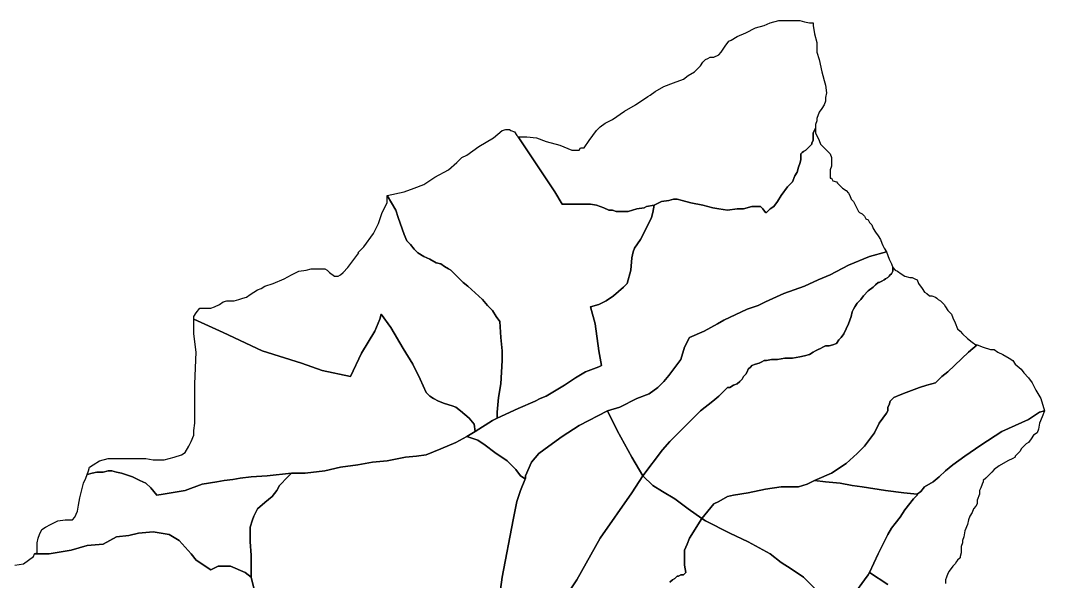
# Model space of a CAD drawing. Extents: x 20 to 266, y 22 to 174.
# Drawn here: x 184.5 to 255.3, y 135.7 to 174.5 of the extents above; entities that cross this region are included whole.
import ezdxf

# ---------------------------------------------------------------- set-up
doc = ezdxf.new("R2010")
doc.units = 0
doc.layers.add('KAREMO', color=7, linetype='CONTINUOUS')

msp = doc.modelspace()

# ---------------------------------------------------------------- linework, layer by layer
at = {"layer": 'KAREMO', "color": 2}
for points in [[(239.446812, 167.042627), (239.277476, 166.703929), (239.277476, 166.534578), (239.277476, 166.449904), (239.277476, 166.365227), (239.277476, 166.195879), (239.192805, 166.026529), (239.192805, 165.941855), (239.023465, 165.772504), (238.854125, 165.603156), (238.769454, 165.518479), (238.600114, 165.433805), (238.515444, 165.349132), (238.430774, 165.264454), (238.430774, 165.179781), (238.430774, 164.841082), (238.346103, 164.587058), (238.261433, 164.333033), (238.176763, 163.994334), (238.007423, 163.74031), (237.838082, 163.316934), (237.499405, 162.978236), (237.076054, 162.385513), (236.822044, 161.962137), (236.568033, 161.623438), (236.314022, 161.454088), (236.060012, 161.200063), (235.975342, 161.200063), (235.806005, 161.454088), (235.636664, 161.623438), (235.467324, 161.623438), (235.297984, 161.623438), (235.043973, 161.623438), (234.451282, 161.454088), (234.027934, 161.454088), (233.350573, 161.369414), (232.757881, 161.454088), (232.334534, 161.538765), (231.657172, 161.708112), (230.810474, 161.877463), (230.217782, 162.046814), (229.879102, 162.131488), (229.625091, 162.131488), (229.28641, 162.046814), (228.778393, 161.962137), (228.270372, 161.708112), (227.76235, 161.623438), (227.59301, 161.538765), (227.084992, 161.454088), (226.492301, 161.28474), (225.98428, 161.28474), (225.645603, 161.28474), (225.391592, 161.369414), (225.137581, 161.369414), (224.798901, 161.538765), (224.290879, 161.708112), (223.867532, 161.792789), (223.528851, 161.792789), (223.19017, 161.792789), (222.85149, 161.792789), (222.597479, 161.792789), (222.258802, 161.792789), (221.920121, 161.792789), (221.4121, 162.639537), (220.396061, 164.163682), (218.872001, 166.449904), (219.210678, 166.449904), (219.464689, 166.449904), (220.14205, 166.365227), (220.819409, 166.111206), (221.750781, 165.857181), (222.597479, 165.518479), (222.93616, 165.518479), (223.1055, 165.518479), (223.19017, 165.68783), (223.444181, 165.68783), (223.782862, 166.195879), (224.290879, 166.873276), (224.54489, 167.127301), (224.883571, 167.381326), (225.391592, 167.63535), (226.23829, 168.228073), (227.000322, 168.651449), (227.847021, 169.244172), (228.016361, 169.328846), (228.355042, 169.582871), (228.947733, 169.921573), (229.625091, 170.175597), (230.302453, 170.429619), (230.641133, 170.683643), (231.064481, 170.937668), (231.487832, 171.361044), (231.657172, 171.615068), (231.826513, 171.784416), (231.995853, 171.869093), (232.165193, 171.953767), (232.419204, 171.953767), (232.757881, 172.123118), (232.927222, 172.292465), (233.181232, 172.715841), (233.435243, 173.054539), (233.604583, 173.139213), (234.027934, 173.393238), (234.620622, 173.647262), (235.297984, 173.985964), (235.890675, 174.155312), (236.314022, 174.324663), (236.906714, 174.49401), (237.160724, 174.49401), (237.584075, 174.49401), (237.922753, 174.49401), (238.346103, 174.49401), (238.684784, 174.409336), (239.023465, 174.324663), (239.277476, 174.324663), (239.277476, 174.155312), (239.362146, 173.562589), (239.531483, 172.969865), (239.531483, 172.292465), (239.700823, 171.784416), (239.870163, 170.937668), (239.954834, 170.683643), (240.039504, 170.344945), (240.124174, 170.006246), (240.208844, 169.498197), (240.124174, 169.159499), (240.124174, 168.905474), (240.039504, 168.651449), (239.870163, 168.397424), (239.700823, 168.1434), (239.531483, 167.720024), (239.531483, 167.550677), (239.446812, 167.296652), (239.446812, 167.042627)], [(218.872001, 166.449904), (220.396061, 164.163682), (221.4121, 162.639537), (221.920121, 161.792789), (222.258802, 161.792789), (222.597479, 161.792789), (222.85149, 161.792789), (223.19017, 161.792789), (223.528851, 161.792789), (223.867532, 161.792789), (224.290879, 161.708112), (224.798901, 161.538765), (225.137581, 161.369414), (225.391592, 161.369414), (225.645603, 161.28474), (225.98428, 161.28474), (226.492301, 161.28474), (227.084992, 161.454088), (227.59301, 161.538765), (227.76235, 161.623438), (228.270371, 161.708112), (228.185701, 161.200063), (228.101031, 160.861364), (227.67768, 160.014617), (227.339003, 159.33722), (226.915652, 158.744493), (226.830982, 158.490468), (226.746312, 158.067096), (226.661641, 157.220348), (226.407631, 156.288923), (226.15362, 156.034899), (225.476262, 155.442176), (224.968241, 155.103477), (224.46022, 154.849453), (223.867532, 154.680102), (224.206209, 153.494655), (224.46022, 151.631809), (224.62956, 150.61571), (224.46022, 150.531036), (223.528851, 150.192338), (222.85149, 149.768962), (222.089461, 149.260913), (220.819408, 148.498842), (220.396061, 148.329491), (220.05738, 148.16014), (218.872001, 147.652094), (217.432608, 146.974694), (217.432608, 147.39807), (217.517278, 148.414165), (217.686618, 149.34559), (217.771289, 150.954412), (217.771289, 151.631809), (217.686618, 152.563234), (217.601948, 153.664006), (217.347938, 154.002705), (217.093931, 154.426077), (216.75525, 154.764779), (216.416569, 155.188151), (215.40053, 156.119576), (215.061849, 156.373601), (214.638498, 156.796973), (214.384488, 157.050998), (214.215147, 157.220348), (214.045807, 157.305022), (213.7918, 157.474373), (213.537789, 157.643721), (213.199109, 157.728398), (212.775758, 157.982423), (212.352407, 158.15177), (211.929059, 158.405795), (211.675049, 158.659819), (211.421038, 158.998518), (211.167028, 159.252543), (210.997687, 159.675918), (210.574336, 160.861364), (210.404999, 161.369414), (209.812308, 162.385513), (210.997687, 162.639537), (211.675049, 162.893562), (212.352407, 163.147587), (213.114438, 163.655633), (214.045807, 164.163682), (214.638498, 164.671731), (214.977179, 165.01043), (215.31586, 165.179781), (216.162558, 165.772504), (217.178601, 166.365227), (217.771289, 166.873276), (218.025299, 166.957954), (218.27931, 166.957954), (218.36398, 166.873276), (218.617991, 166.788603), (218.787331, 166.534578), (218.872001, 166.449904)], [(244.357677, 158.490468), (243.172294, 158.15177), (241.732904, 157.559047), (240.462855, 156.88165), (239.616153, 156.542948), (238.684784, 156.119576), (237.245394, 155.611527), (235.975342, 155.018803), (235.467324, 154.764779), (234.705292, 154.510754), (233.096562, 153.74868), (232.673211, 153.494655), (231.741842, 152.986606), (230.725804, 152.563234), (230.387123, 151.885833), (230.133112, 151.039086), (229.28641, 149.938313), (228.947733, 149.514937), (228.524382, 149.091565), (227.931691, 148.66819), (227.084992, 148.329491), (225.89961, 147.736768), (225.052911, 147.482743), (223.1055, 146.466645), (221.920121, 145.704571), (220.988749, 145.027174), (220.311391, 144.519124), (219.80337, 143.926401), (219.380019, 142.994976), (219.380019, 142.825629), (219.295349, 142.825629), (219.041338, 142.994976), (218.702661, 143.418352), (218.109969, 144.011075), (217.263267, 144.603798), (216.585909, 145.111847), (216.077888, 145.450546), (215.31586, 145.704571), (215.908548, 146.043273), (217.093931, 146.805343), (217.432608, 146.974694), (218.872001, 147.652094), (220.05738, 148.16014), (220.396061, 148.329491), (220.819409, 148.498842), (222.089461, 149.260913), (222.85149, 149.768962), (223.528851, 150.192338), (224.46022, 150.531036), (224.62956, 150.61571), (224.46022, 151.631809), (224.206209, 153.494655), (223.867532, 154.680102), (224.46022, 154.849453), (224.968241, 155.103477), (225.476262, 155.442176), (226.15362, 156.034899), (226.407631, 156.288923), (226.661641, 157.220348), (226.746312, 158.067096), (226.830982, 158.490468), (226.915652, 158.744493), (227.339003, 159.33722), (227.67768, 160.014617), (228.101031, 160.861364), (228.185701, 161.200063), (228.270372, 161.708112), (228.778393, 161.962137), (229.28641, 162.046814), (229.625091, 162.131488), (229.879102, 162.131488), (230.217782, 162.046814), (230.810474, 161.877463), (231.657172, 161.708112), (232.334534, 161.538765), (232.757881, 161.454088), (233.350573, 161.369414), (234.027934, 161.454088), (234.451282, 161.454088), (235.043973, 161.623438), (235.297984, 161.623438), (235.467324, 161.623438), (235.636664, 161.623438), (235.806005, 161.454088), (235.975342, 161.200063), (236.060012, 161.200063), (236.314022, 161.454088), (236.568033, 161.623438), (236.822043, 161.962137), (237.076054, 162.385513), (237.499405, 162.978236), (237.838082, 163.316934), (238.007423, 163.74031), (238.176763, 163.994334), (238.261433, 164.333033), (238.346103, 164.587058), (238.430774, 164.841082), (238.430774, 165.179781), (238.430774, 165.264454), (238.515444, 165.349132), (238.600114, 165.433805), (238.769454, 165.518479), (238.854125, 165.603156), (239.023465, 165.772504), (239.192805, 165.941855), (239.192805, 166.026529), (239.277476, 166.195879), (239.277476, 166.365227), (239.277476, 166.449904), (239.277476, 166.534578), (239.277476, 166.703929), (239.446812, 167.042627), (239.446812, 166.703929), (239.531483, 166.534578), (239.700823, 166.195879), (239.785493, 165.941855), (239.954834, 165.772504), (240.293514, 165.433805), (240.462855, 165.264454), (240.547525, 165.01043), (240.547525, 164.925756), (240.547525, 164.587058), (240.547525, 164.417707), (240.462855, 164.163682), (240.462855, 163.909657), (240.462855, 163.74031), (240.462855, 163.570959), (240.547525, 163.570959), (240.632195, 163.401611), (240.886206, 163.316934), (240.970876, 163.23226), (241.140213, 163.062909), (241.309553, 162.893562), (241.563564, 162.724211), (241.732904, 162.55486), (241.817574, 162.385513), (241.902245, 162.131488), (242.071585, 161.962137), (242.156255, 161.792789), (242.410266, 161.28474), (242.494936, 161.200063), (242.664276, 161.115389), (242.833613, 160.946042), (242.918283, 160.776691), (243.087624, 160.692017), (243.172294, 160.522666), (243.341634, 160.353315), (243.426305, 160.09929), (243.595645, 159.845266), (243.764985, 159.591244), (243.934326, 159.33722), (244.018996, 159.083195), (244.103666, 158.913844), (244.188336, 158.744493), (244.357677, 158.490468)], [(217.432608, 146.974694), (217.093931, 146.805343), (215.908548, 146.043273), (215.823878, 146.551318), (215.4852, 146.974694), (214.892509, 147.482743), (214.553828, 147.736768), (214.299818, 147.821442), (213.7918, 147.990793), (213.368449, 148.16014), (213.029768, 148.329491), (212.775758, 148.498842), (212.521747, 148.752867), (212.0984, 149.684288), (211.590378, 150.700387), (210.913017, 151.80116), (210.066319, 153.240631), (209.388957, 154.172056), (209.304287, 153.833354), (208.965606, 152.986606), (208.034237, 151.462461), (207.272206, 149.853639), (205.324795, 150.277012), (203.885405, 150.785061), (201.175966, 151.631809), (198.466527, 152.901932), (196.434445, 153.833354), (196.434445, 154.002705), (196.603786, 154.256729), (196.857793, 154.595428), (197.281144, 154.595428), (197.619825, 154.595428), (197.873835, 154.680102), (198.212516, 154.849453), (198.466527, 155.018804), (198.720534, 155.103477), (198.974544, 155.103477), (199.228555, 155.103477), (199.567236, 155.188151), (199.821246, 155.272828), (200.075257, 155.357502), (200.329264, 155.526853), (200.837285, 155.865551), (201.091296, 155.950225), (201.345306, 156.119576), (201.937994, 156.288923), (202.700026, 156.627625), (203.208047, 156.88165), (203.716064, 157.135671), (204.224086, 157.220349), (204.562766, 157.305022), (204.816777, 157.305022), (205.070788, 157.305022), (205.324795, 157.305022), (205.494135, 157.305022), (205.663475, 157.220349), (205.832816, 157.050998), (206.171497, 156.796973), (206.340837, 156.796973), (206.425507, 156.796973), (206.594848, 156.88165), (206.764188, 157.050998), (207.102865, 157.389696), (207.864897, 158.405795), (207.780227, 158.405795), (208.203578, 158.82917), (208.880936, 159.760592), (209.219617, 160.437992), (209.473627, 161.200063), (209.812308, 161.877463), (209.812308, 162.385513), (210.404999, 161.369414), (210.574336, 160.861364), (210.997687, 159.675918), (211.167027, 159.252543), (211.421038, 158.998518), (211.675049, 158.659819), (211.929059, 158.405795), (212.352407, 158.15177), (212.775758, 157.982423), (213.199109, 157.728398), (213.537789, 157.643721), (213.7918, 157.474373), (214.045807, 157.305022), (214.215147, 157.220348), (214.384488, 157.050998), (214.638498, 156.796973), (215.061849, 156.373601), (215.40053, 156.119576), (216.416569, 155.188151), (216.75525, 154.764779), (217.093931, 154.426077), (217.347938, 154.002705), (217.601948, 153.664006), (217.686618, 152.563234), (217.771289, 151.631809), (217.771289, 150.954412), (217.686618, 149.34559), (217.517278, 148.414165), (217.432608, 147.39807), (217.432608, 146.974694)], [(244.781024, 157.389696), (244.781024, 157.135671), (244.696354, 156.966324), (244.611684, 156.88165), (244.527014, 156.796973), (244.442347, 156.712299), (244.273007, 156.627625), (244.188336, 156.542948), (244.018996, 156.458274), (243.849656, 156.373601), (243.764985, 156.373601), (243.595645, 156.20425), (243.426305, 156.034899), (243.087624, 155.780874), (242.748947, 155.442176), (242.579606, 155.188151), (242.325596, 154.934126), (242.156255, 154.680102), (242.071585, 154.510754), (241.986915, 154.341403), (241.902245, 154.002705), (241.817574, 153.74868), (241.732904, 153.494655), (241.563564, 153.155957), (241.394223, 152.817258), (241.224883, 152.563234), (241.055546, 152.393883), (240.886206, 152.139858), (240.632195, 152.055184), (240.378185, 151.970507), (240.124174, 151.970507), (239.954834, 151.885833), (239.785493, 151.80116), (239.616153, 151.716482), (239.446812, 151.631809), (239.277476, 151.547135), (239.023465, 151.377784), (238.684784, 151.29311), (238.346103, 151.208437), (237.838082, 151.123759), (237.330065, 151.123759), (236.822044, 151.039086), (236.398693, 151.039086), (236.060012, 150.954412), (235.890675, 150.954412), (235.721335, 150.869735), (235.551994, 150.785061), (235.297984, 150.700387), (235.043973, 150.61571), (234.959303, 150.531036), (234.789962, 150.361689), (234.705292, 150.192338), (234.620622, 150.022987), (234.451282, 149.853639), (234.366611, 149.684288), (234.197275, 149.514937), (234.027934, 149.34559), (233.773924, 149.260913), (233.519913, 149.091565), (233.350573, 149.091565), (232.757881, 148.498842), (232.334534, 148.16014), (231.487832, 147.482743), (230.641133, 146.635996), (229.371081, 145.365872), (228.863063, 144.773149), (227.50834, 142.994976), (226.746312, 144.2651), (226.23829, 145.196521), (225.730273, 146.127946), (225.052911, 147.482743), (225.89961, 147.736768), (227.084992, 148.329491), (227.931691, 148.66819), (228.524382, 149.091565), (228.947733, 149.514937), (229.28641, 149.938313), (230.133112, 151.039086), (230.387123, 151.885833), (230.725804, 152.563234), (231.741842, 152.986606), (232.673211, 153.494655), (233.096562, 153.74868), (234.705292, 154.510754), (235.467324, 154.764779), (235.975342, 155.018803), (237.245394, 155.611527), (238.684784, 156.119576), (239.616153, 156.542948), (240.462855, 156.88165), (241.732904, 157.559047), (243.172294, 158.15177), (244.357677, 158.490468), (244.442347, 158.236447), (244.527014, 157.982423), (244.696354, 157.643721), (244.781024, 157.389696)], [(250.623257, 152.055184), (250.030566, 151.547135), (248.591176, 150.192338), (248.167825, 149.853639), (247.744477, 149.430264), (247.490467, 149.34559), (247.151786, 149.260913), (246.643765, 149.091565), (245.712396, 148.752867), (245.289045, 148.583516), (244.865694, 148.414165), (244.611684, 148.16014), (244.527014, 147.906116), (244.442347, 147.736768), (244.442347, 147.482743), (244.357677, 147.313392), (243.849656, 146.635996), (243.510975, 145.958595), (242.833613, 145.027174), (242.325596, 144.519124), (241.563564, 143.841724), (240.547525, 143.164327), (239.531483, 142.740951), (239.362146, 142.656278), (238.854125, 142.402253), (238.261433, 142.232906), (237.076054, 142.232906), (235.975342, 142.063555), (234.789962, 141.80953), (233.773924, 141.640179), (233.350573, 141.555505), (232.757881, 141.216807), (232.419204, 141.047456), (231.572502, 140.031357), (230.641133, 140.708757), (229.709761, 141.386154), (228.863063, 141.894204), (228.185701, 142.317579), (227.50834, 142.994976), (228.863063, 144.773149), (229.371081, 145.365872), (230.641133, 146.635996), (231.487832, 147.482743), (232.334534, 148.16014), (232.757881, 148.498842), (233.350573, 149.091565), (233.519913, 149.091565), (233.773924, 149.260913), (234.027934, 149.34559), (234.197275, 149.514937), (234.366611, 149.684288), (234.451282, 149.853639), (234.620622, 150.022987), (234.705292, 150.192338), (234.789962, 150.361689), (234.959303, 150.531036), (235.043973, 150.61571), (235.297984, 150.700387), (235.551994, 150.785061), (235.721334, 150.869735), (235.890675, 150.954412), (236.060012, 150.954412), (236.398693, 151.039086), (236.822043, 151.039086), (237.330065, 151.123759), (237.838082, 151.123759), (238.346103, 151.208437), (238.684784, 151.29311), (239.023465, 151.377784), (239.277476, 151.547135), (239.446812, 151.631809), (239.616153, 151.716482), (239.785493, 151.80116), (239.954834, 151.885833), (240.124174, 151.970507), (240.378185, 151.970507), (240.632195, 152.055184), (240.886206, 152.139858), (241.055546, 152.393883), (241.224883, 152.563234), (241.394223, 152.817259), (241.563564, 153.155957), (241.732904, 153.494655), (241.817574, 153.74868), (241.902245, 154.002705), (241.986915, 154.341403), (242.071585, 154.510754), (242.156255, 154.680102), (242.325596, 154.934126), (242.579606, 155.188151), (242.748947, 155.442176), (243.087624, 155.780874), (243.426305, 156.034899), (243.595645, 156.20425), (243.764985, 156.373601), (243.849656, 156.373601), (244.018996, 156.458274), (244.188336, 156.542948), (244.273006, 156.627625), (244.442347, 156.712299), (244.527014, 156.796973), (244.611684, 156.88165), (244.696354, 156.966324), (244.781024, 157.135671), (244.781024, 157.389696), (244.950365, 157.220349), (245.119705, 157.135671), (245.373715, 156.966324), (245.627726, 156.796973), (245.966407, 156.712299), (246.135747, 156.712299), (246.305084, 156.627625), (246.474424, 156.542948), (246.559095, 156.288923), (246.813105, 155.950225), (246.982446, 155.6962), (247.151786, 155.611527), (247.321126, 155.442176), (247.490467, 155.442176), (247.744477, 155.357502), (247.829148, 155.272828), (247.913814, 155.188151), (248.083155, 155.103477), (248.252495, 154.934126), (248.337165, 154.849453), (248.421835, 154.680102), (248.591176, 154.426077), (248.675846, 154.341403), (248.845186, 154.172056), (248.929857, 153.918031), (249.099197, 153.579329), (249.268537, 153.155957), (249.437878, 152.986606), (249.607215, 152.817259), (249.945895, 152.478557), (250.284576, 152.224532), (250.538587, 152.055184), (250.623257, 152.055184)], [(215.908548, 146.043273), (215.31586, 145.704571), (214.553828, 145.281198), (213.537789, 144.857823), (212.521747, 144.434451), (211.844389, 144.349773), (211.082357, 144.2651), (209.812308, 144.011075), (208.796266, 143.926401), (207.780227, 143.75705), (206.594848, 143.587703), (205.494135, 143.333678), (204.139415, 143.164327), (203.208047, 143.164327), (201.514646, 142.994976), (200.413934, 142.910302), (199.651906, 142.825629), (199.143885, 142.740951), (198.551193, 142.656278), (198.043176, 142.571604), (197.027133, 142.402253), (195.841754, 141.978881), (194.317694, 141.724856), (193.894343, 141.640179), (193.470992, 142.148228), (193.132315, 142.486927), (192.708964, 142.656278), (192.200943, 142.910302), (191.438915, 143.164327), (191.100234, 143.249001), (190.761553, 143.333678), (190.507542, 143.333678), (190.168862, 143.249001), (189.745514, 143.249001), (189.406833, 143.164327), (189.068153, 143.079653), (189.152823, 143.333678), (189.237493, 143.587703), (189.491504, 143.75705), (189.914855, 144.011075), (190.507542, 144.180426), (192.200943, 144.180426), (193.132315, 144.180426), (193.640333, 144.095749), (194.402364, 144.095749), (195.079726, 144.2651), (195.587743, 144.434451), (195.841754, 144.603798), (196.095765, 145.027174), (196.265105, 145.365872), (196.434445, 145.789248), (196.434445, 146.127946), (196.519116, 146.635996), (196.519116, 147.906116), (196.519116, 148.66819), (196.519116, 149.34559), (196.603786, 151.547135), (196.434445, 152.817258), (196.434445, 153.240631), (196.434445, 153.664006), (196.434445, 153.833354), (198.466527, 152.901932), (201.175966, 151.631809), (203.885405, 150.785061), (205.324795, 150.277012), (207.272206, 149.853639), (208.034237, 151.462461), (208.965606, 152.986606), (209.304287, 153.833354), (209.388957, 154.172056), (210.066318, 153.240631), (210.913017, 151.80116), (211.590378, 150.700387), (212.0984, 149.684288), (212.521747, 148.752867), (212.775758, 148.498842), (213.029768, 148.329491), (213.368449, 148.16014), (213.7918, 147.990793), (214.299818, 147.821442), (214.553828, 147.736768), (214.892509, 147.482743), (215.4852, 146.974694), (215.823878, 146.551318), (215.908548, 146.043273)], [(255.280107, 147.482743), (254.941426, 147.39807), (254.179398, 146.89002), (252.316657, 146.043273), (250.877268, 145.111847), (249.776555, 144.349773), (248.929857, 143.75705), (248.421835, 143.333678), (247.998484, 142.910302), (247.575137, 142.571604), (246.982446, 142.232906), (246.728435, 141.894204), (246.474424, 141.724856), (245.543056, 141.80953), (244.273007, 141.978881), (242.664276, 142.232906), (241.986915, 142.317579), (241.140213, 142.486927), (240.124174, 142.571604), (239.362146, 142.656278), (239.531483, 142.740952), (240.547525, 143.164327), (241.563564, 143.841724), (242.325596, 144.519124), (242.833613, 145.027174), (243.510975, 145.958595), (243.849656, 146.635996), (244.357677, 147.313392), (244.442347, 147.482743), (244.442347, 147.736768), (244.527014, 147.906116), (244.611684, 148.16014), (244.865694, 148.414165), (245.289045, 148.583516), (245.712396, 148.752867), (246.643765, 149.091565), (247.151786, 149.260913), (247.490467, 149.34559), (247.744477, 149.430264), (248.167825, 149.853639), (248.591176, 150.192338), (250.030566, 151.547135), (250.623257, 152.055184), (251.046608, 151.885833), (251.554626, 151.716482), (251.808636, 151.716482), (252.062647, 151.547135), (252.401328, 151.377784), (252.824679, 151.123759), (253.078686, 150.954412), (253.248026, 150.700387), (253.671377, 150.361689), (253.840717, 150.107664), (254.179398, 149.768962), (254.433409, 149.430264), (254.687419, 148.922214), (255.026097, 148.329491), (255.280107, 147.482743)], [(217.517278, 134.104122), (217.771289, 135.966966), (218.53332, 139.946683), (218.787331, 141.216807), (219.041338, 141.978881), (219.380019, 142.825629), (219.380019, 142.994976), (219.80337, 143.926401), (220.311391, 144.519124), (220.988749, 145.027174), (221.920121, 145.704571), (223.1055, 146.466645), (225.052911, 147.482743), (225.730273, 146.127946), (226.23829, 145.196521), (226.746312, 144.2651), (227.50834, 142.994976)], [(244.442347, 135.45892), (243.172294, 136.305667), (243.764985, 137.575787), (244.188336, 138.422539), (244.442347, 138.930585), (244.696354, 139.35396), (244.950365, 139.692659), (245.289045, 140.116034), (245.627726, 140.624084), (246.220414, 141.386154), (246.474424, 141.640179), (246.474424, 141.724856), (246.728435, 141.894204), (246.982446, 142.232906), (247.575137, 142.571604), (247.998484, 142.910302), (248.421835, 143.333678), (248.929857, 143.75705), (249.776555, 144.349773), (250.877268, 145.111847), (252.316657, 146.043273), (254.179398, 146.89002), (254.941426, 147.39807), (255.280107, 147.482743), (255.110767, 147.059368), (254.941426, 146.635996), (254.856756, 146.21262), (254.772086, 145.958595), (254.518079, 145.789248), (254.348738, 145.535223), (254.179398, 145.281198), (254.010058, 145.196521), (253.840717, 145.027174), (253.756047, 144.9425), (253.671377, 144.857823), (253.586707, 144.688475), (253.502037, 144.603798), (253.248026, 144.349773), (253.248026, 144.2651), (253.078686, 144.180426), (252.740008, 144.011075), (252.147317, 143.672377), (251.808636, 143.418352), (251.639296, 143.249001), (251.215948, 142.825629), (251.046608, 142.656278), (251.046608, 142.571604), (250.961938, 142.402253), (250.877268, 142.148228), (250.792597, 141.978881), (250.792597, 141.724856), (250.623257, 141.301481), (250.623257, 141.047456), (250.538587, 140.878108), (250.369246, 140.708757), (250.284576, 140.454733), (250.115236, 140.200708), (250.030566, 139.946683), (249.945895, 139.607985), (249.776555, 139.184609), (249.691885, 138.761237), (249.607215, 138.507212), (249.607215, 138.337861), (249.522548, 138.083837), (249.522548, 137.914489), (249.522548, 137.660465), (249.437878, 137.40644), (249.437878, 137.321763), (249.268537, 137.152415), (249.183867, 137.067742), (249.099197, 136.898391), (248.929857, 136.72904), (248.675846, 136.390341), (248.591176, 136.22099), (248.506506, 135.966966), (248.421835, 135.797618), (248.421835, 135.543593)], [(200.583274, 135.204895), (200.413934, 135.966966), (200.413934, 136.22099), (200.413934, 136.813717), (200.413934, 137.491114), (200.329264, 138.422539), (200.329264, 139.438634), (200.498604, 139.946683), (200.583274, 140.200708), (200.837285, 140.708757), (201.345306, 141.13213), (201.853327, 141.555505), (202.192005, 141.978881), (202.361345, 142.317579), (202.954036, 142.910302), (203.208047, 143.164327), (204.139415, 143.164327), (205.494135, 143.333678), (206.594848, 143.587703), (207.780227, 143.75705), (208.796266, 143.926401), (209.812308, 144.011075), (211.082357, 144.2651), (211.844389, 144.349773), (212.521747, 144.434451), (213.537789, 144.857823), (214.553828, 145.281198), (215.31586, 145.704571), (216.077888, 145.450546), (216.585909, 145.111847), (217.263267, 144.603798), (218.109969, 144.011075), (218.702661, 143.418352), (219.041338, 142.994976), (219.295349, 142.825629), (219.380019, 142.825629)], [(203.208047, 143.164327), (202.954036, 142.910302), (202.361345, 142.317579), (202.192005, 141.978881), (201.853327, 141.555505), (201.345306, 141.13213), (200.837285, 140.708757), (200.583274, 140.200708), (200.498604, 139.946683), (200.329264, 139.438634), (200.329264, 138.422539), (200.413934, 137.491114), (200.413934, 136.813717), (200.413934, 136.22099), (200.413934, 135.966966), (199.990587, 136.305667), (198.974544, 136.72904), (198.127846, 136.72904), (197.619825, 136.475015), (196.603786, 137.152415), (196.265105, 137.575787), (195.418403, 138.507212), (194.741045, 138.930585), (193.640333, 139.099936), (192.624294, 139.015262), (191.946932, 138.845911), (191.100234, 138.761237), (190.168862, 138.253188), (189.068153, 138.168514), (187.967444, 137.829812), (186.443384, 137.575787), (185.427341, 137.575787), (185.596682, 137.660465), (185.596682, 137.999163), (185.596682, 138.337861), (185.681352, 138.67656), (185.766022, 138.930585), (185.935362, 139.269287), (186.189373, 139.438634), (186.528054, 139.607985), (187.036071, 139.86201), (187.544093, 139.946683), (187.882773, 139.946683), (188.052114, 139.946683), (188.221454, 140.116034), (188.390791, 140.539406), (188.475461, 140.962782), (188.560131, 141.470832), (188.814142, 142.486927), (188.983482, 142.825629), (189.068153, 143.079653), (189.406833, 143.164327), (189.745514, 143.249001), (190.168862, 143.249001), (190.507542, 143.333678), (190.761553, 143.333678), (191.100234, 143.249001), (191.438915, 143.164327), (192.200943, 142.910302), (192.708964, 142.656278), (193.132315, 142.486927), (193.470992, 142.148228), (193.894343, 141.640179), (194.317694, 141.724856), (195.841754, 141.978881), (197.027133, 142.402253), (198.043176, 142.571604), (198.551193, 142.656278), (199.143885, 142.740951), (199.651906, 142.825629), (200.413934, 142.910302), (201.514647, 142.994976), (203.208047, 143.164327)], [(219.380019, 142.825629), (219.041338, 141.978881), (218.787331, 141.216807), (218.53332, 139.946683), (217.771289, 135.966966), (217.517278, 134.104122)], [(221.920121, 134.27347), (222.93616, 135.797618), (224.54489, 138.67656), (226.746312, 141.80953), (227.50834, 142.994976), (228.185701, 142.317579), (228.863063, 141.894204), (229.709761, 141.386154), (230.641133, 140.708757), (231.572502, 140.031357)], [(227.50834, 142.994976), (226.746312, 141.80953), (224.54489, 138.67656), (222.93616, 135.797618), (221.920121, 134.27347)], [(239.362146, 135.204895), (238.600114, 135.966966), (237.753412, 136.559692), (237.076054, 136.983064), (236.314022, 137.575787), (234.789962, 138.422539), (233.519913, 139.015262), (231.826513, 139.86201), (231.572502, 140.031357), (232.419204, 141.047456), (232.757881, 141.216807), (233.350573, 141.555505), (233.773924, 141.640179), (234.789962, 141.80953), (235.975342, 142.063555), (237.076054, 142.232906), (238.261433, 142.232906), (238.854125, 142.402253), (239.362146, 142.656278), (240.124174, 142.571604), (241.140213, 142.486927), (241.986915, 142.317579), (242.664276, 142.232906), (244.273006, 141.978881), (245.543056, 141.80953), (246.474424, 141.724856)], [(246.474424, 141.724856), (246.474424, 141.640179), (246.220414, 141.386154), (245.627726, 140.624084), (245.289045, 140.116034), (244.950365, 139.692659), (244.696354, 139.35396), (244.442347, 138.930585), (244.188336, 138.422539), (243.764985, 137.575787), (243.172294, 136.305667), (243.087624, 136.136316), (242.833613, 135.797618), (242.156255, 134.866193)], [(229.37108, 135.628267), (229.540421, 135.797618), (229.709761, 135.882292), (229.879102, 136.051643), (229.963772, 136.051643), (230.133112, 136.136316), (230.302453, 136.136316), (230.471793, 136.305667), (230.387123, 136.813717), (230.387123, 137.491114), (230.387123, 137.829812), (230.556463, 138.253188), (230.725804, 138.67656), (231.572502, 140.031357), (231.826513, 139.86201), (233.519913, 139.015262), (234.789962, 138.422539), (236.314022, 137.575787), (237.076054, 136.983064), (237.753412, 136.559692), (238.600114, 135.966966), (239.362146, 135.204895)], [(231.572502, 140.031357), (230.725804, 138.67656), (230.556463, 138.253188), (230.387123, 137.829812), (230.387123, 137.491114), (230.387123, 136.813717), (230.471793, 136.305667), (230.302453, 136.136316), (230.133112, 136.136316), (229.963772, 136.051643), (229.879102, 136.051643), (229.709761, 135.882292), (229.540421, 135.797618), (229.371081, 135.628267)], [(184.072622, 136.813717), (184.665313, 136.898391), (185.00399, 137.152415), (185.342671, 137.40644), (185.427341, 137.575787), (186.443384, 137.575787), (187.967444, 137.829812), (189.068153, 138.168514), (190.168862, 138.253188), (191.100234, 138.761237), (191.946932, 138.845911), (192.624294, 139.015262), (193.640333, 139.099936), (194.741045, 138.930585), (195.418403, 138.507212), (196.265105, 137.575787), (196.603786, 137.152415), (197.619825, 136.475015), (198.127846, 136.72904), (198.974544, 136.72904), (199.990587, 136.305667), (200.413934, 135.966966)], [(242.156255, 134.866193), (242.833613, 135.797618), (243.087624, 136.136316), (243.172294, 136.305667), (244.442347, 135.45892)], [(200.413934, 135.966966), (200.583274, 135.204895)]]:
    msp.add_lwpolyline(points, dxfattribs=at)

doc.saveas('drawing.dxf')
